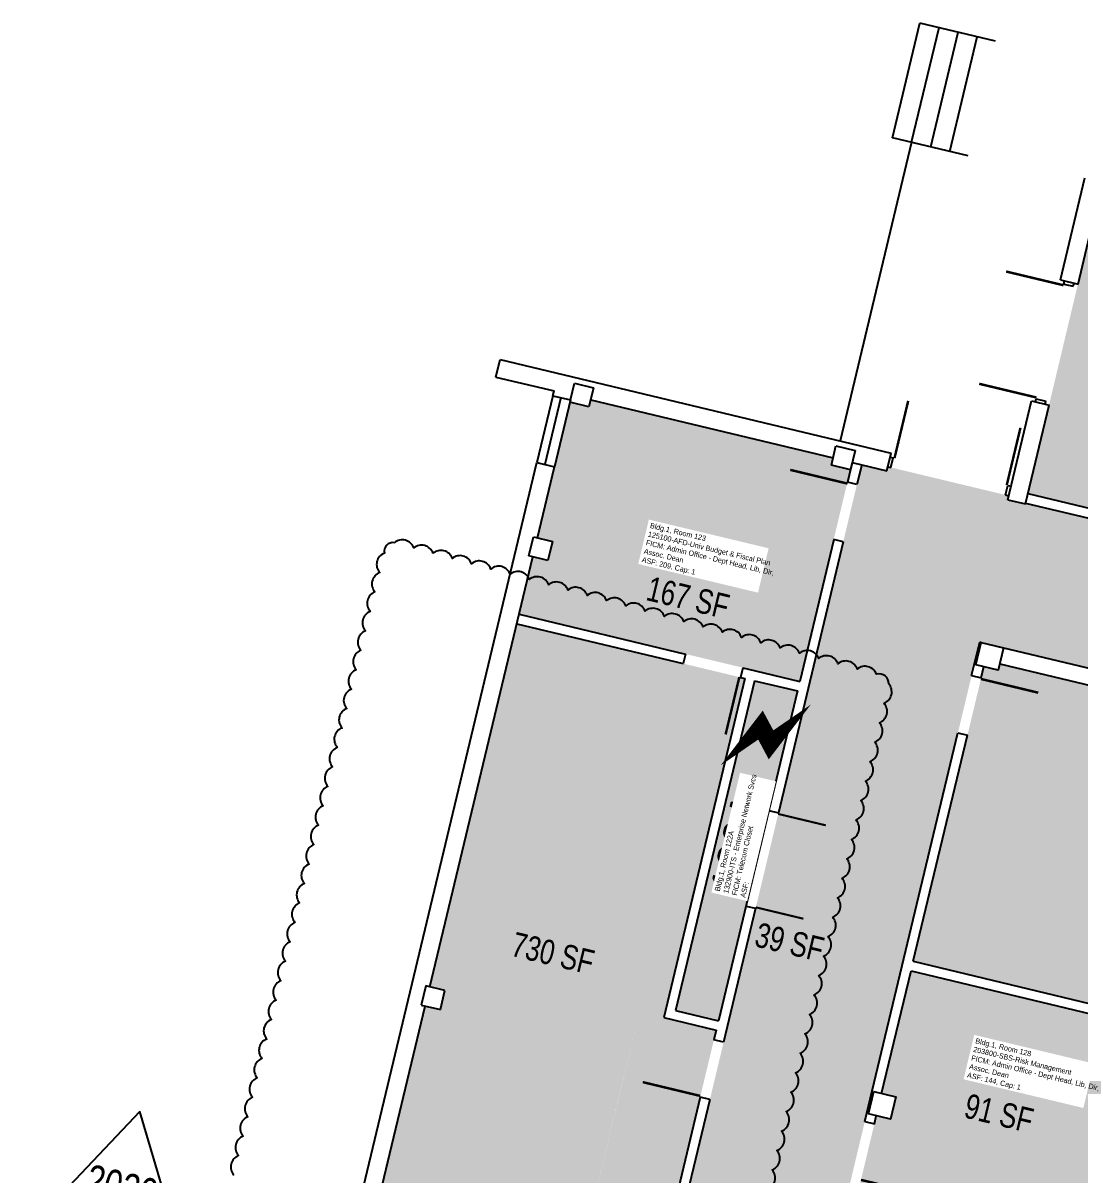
# Model space of a CAD drawing. Header units: inches. Extents: x 69220657 to 69222623, y 27675098 to 27677504.
# Drawn here: x 69220787 to 69221432, y 27676712 to 27677415 of the extents above; entities that cross this region are included whole.
import ezdxf
from ezdxf.enums import TextEntityAlignment as Align

# ---------------------------------------------------------------- set-up
doc = ezdxf.new("R2010")
doc.units = ezdxf.units.IN
doc.header["$LTSCALE"] = 100
doc.header["$MEASUREMENT"] = 0
doc.layers.get('0').update_dxf_attribs({"linetype": 'CONTINUOUS'})
for name, color, linetype in [('A-DOOR', 2, 'CONTINUOUS'), ('A-GLAZ', 1, 'CONTINUOUS'), ('A-IDEN-ICON', 4, 'CONTINUOUS'), ('A-IDEN-RNUM', 7, 'CONTINUOUS'), ('A-IDEN-SNUM', 4, 'CONTINUOUS'), ('A-IDEN-VNUM', 4, 'CONTINUOUS'), ('A-SITE', 3, 'CONTINUOUS'), ('A-WALL', 5, 'CONTINUOUS'), ('AREA-TEXT', 3, 'CONTINUOUS'), ('Rooms-Category-Color', 7, 'CONTINUOUS'), ('Rooms-College-Color', 7, 'CONTINUOUS'), ('Rooms-Department-Color', 7, 'CONTINUOUS'), ('Rooms-Division-Color', 7, 'CONTINUOUS'), ('Rooms-Information', 7, 'CONTINUOUS')]:
    doc.layers.add(name, color=color, linetype=linetype)
doc.layers.add('A-REV', color=1, linetype='CONTINUOUS', true_color=0xff0000)
doc.styles.add('Arial', font='arial.ttf')
doc.styles.add('CP_AREA', font='arial.ttf', dxfattribs={"height": 15})
doc.styles.add('CP_ROOMSNUMBER', font='arial.ttf', dxfattribs={"height": 1})
doc.styles.add('CP_ROOMVNUMBER', font='arial.ttf', dxfattribs={"width": 0.85, "height": 0.075})

# ---------------------------------------------------------------- blocks, each defined once
blk = doc.blocks.new('CPELECT')
blk.add_lwpolyline([(0.0623, 0.0629, 0, 0.03, 0), (0.0105, -0.0168, 0.03, 0.03, 0), (-0.0105, 0.0068, 0.03, 0, 0), (-0.0623, -0.0729, 0.03, 0, 0)], format="xyseb")
blk = doc.blocks.new('ProjectRev')
at = {"transparency": 16777216}
blk.add_lwpolyline([(0, 0.122), (-0.1221, -0.0895), (0.1221, -0.0895)], close=True, dxfattribs=at)
at = {"transparency": 16777216, "insert": (-0.1798, -0.1151), "char_height": 0.0625, "width": 0.24749, "attachment_point": 1, "style": 'Arial'}
blk.add_mtext('PJ#', dxfattribs=at)
at = {"transparency": 16777216, "style": 'Arial', "width": 0.75}
blk.add_attdef('YEAR', text='', height=18.75, dxfattribs=at).set_placement((0, 0), align=Align.MIDDLE_CENTER)
at = {"transparency": 16777216, "style": 'Arial'}
blk.add_attdef('PROJECT', text='', height=18.75, dxfattribs=at).set_placement((-0.0276, -0.1151), align=Align.TOP_LEFT)

msp = doc.modelspace()

# ---------------------------------------------------------------- hatches: boundary and pattern name
at = {"layer": 'Rooms-Category-Color', "true_color": 0xadadad}
for points in [[(69221450.4, 27677303.8), (69221548.63, 27677280.31), (69221506.07, 27677102.33), (69221400.54, 27677127.57), (69221440.78, 27677295.82), (69221448.07, 27677294.08)], [(69221299.06, 27677145.24), (69221314.43, 27677141.56), (69221315.02, 27677143.99), (69221388.92, 27677126.28), (69221388.34, 27677123.85), (69221399.04, 27677121.29), (69221399.15, 27677121.77), (69222500.97, 27676857.8), (69222480.24, 27676771.25), (69222349.44, 27676802.59), (69222343.85, 27676779.25), (69222246.6, 27676802.55), (69222252.19, 27676825.89), (69222100.45, 27676862.2), (69221371.02, 27677036.64), (69221278.38, 27677058.79)], [(69221278.41, 27677058.79), (69221371.04, 27677036.63), (69221182.09, 27676247.94), (69221190.44, 27676246.31), (69221182.05, 27676211.3), (69221173.79, 27676213.28), (69221115.07, 27675968.22), (69221125.28, 27675965.77), (69221118.3, 27675936.59), (69221109.06, 27675938.81), (69221106.18, 27675926.79), (69221097.17, 27675889.21), (69221109.82, 27675886.18), (69221063.45, 27675692.66), (69220957.21, 27675718.11), (69221220.26, 27676815.64), (69221262.82, 27676993.62)], [(69221242.35, 27676934.03), (69221259.85, 27677007.07), (69221233.59, 27677013.37), (69221185.36, 27676812.06), (69221211.62, 27676805.77)], [(69221163.22, 27676811.26), (69221210.22, 27676800), (69221073.92, 27676231.04), (69221026.93, 27676242.29)], [(69221732.29, 27676591.57), (69221712.72, 27676509.88), (69221755.51, 27676499.63), (69221787.38, 27676632.87), (69221454.84, 27676712.54), (69221451.81, 27676699.9), (69221445.98, 27676701.29), (69221449.01, 27676713.94), (69221308, 27676747.72), (69221295.65, 27676696.18), (69221436.66, 27676662.39), (69221437.59, 27676666.28), (69221443.42, 27676664.89), (69221442.49, 27676661)]]:
    msp.add_hatch(color=253, dxfattribs=at).paths.add_polyline_path(points)
at = {"layer": 'Rooms-Category-Color', "true_color": 0xfa9ba3}
for points in [[(69221120.77, 27677183.33), (69221132.44, 27677180.54), (69221133.49, 27677184.91), (69221281.56, 27677149.5), (69221280.5, 27677145.06), (69221292.17, 27677142.27), (69221261.25, 27677012.98), (69221229.16, 27677020.66), (69221089.85, 27677053.97), (69221098.21, 27677088.99), (69221107.45, 27677086.78), (69221110.24, 27677098.45), (69221101, 27677100.66)], [(69221153.36, 27676770.37), (69221163.22, 27676811.26), (69221178.22, 27676807.66), (69221227.76, 27677014.76), (69221088.45, 27677048.14), (69221035.41, 27676826.39), (69221044.65, 27676824.18), (69221041.86, 27676812.51), (69221032.62, 27676814.72), (69220971.27, 27676561.03), (69220969.17, 27676552.28), (69220978.41, 27676550.07), (69220975.62, 27676538.4), (69220966.38, 27676540.61), (69220903.9, 27676277.87), (69220913.14, 27676275.66), (69220911.74, 27676269.82), (69221026.93, 27676242.29)], [(69221383.38, 27677023.75), (69221644.01, 27676961.31), (69221599.97, 27676777.51), (69221330.6, 27676842.05), (69221373.7, 27677021.96), (69221382.45, 27677019.86)], [(69221470.21, 27676802.43), (69221329.2, 27676836.22), (69221311.26, 27676761.33), (69221320.01, 27676759.24), (69221316.75, 27676745.62), (69221449.01, 27676713.94)]]:
    msp.add_hatch(color=241, dxfattribs=at).paths.add_polyline_path(points)
at = {"layer": 'Rooms-College-Color', "true_color": 0x80bc67}
for points in [[(69221450.4, 27677303.8), (69221548.63, 27677280.31), (69221506.07, 27677102.33), (69221400.54, 27677127.57), (69221440.78, 27677295.82), (69221448.07, 27677294.08)], [(69221120.77, 27677183.33), (69221132.44, 27677180.54), (69221133.49, 27677184.91), (69221281.56, 27677149.5), (69221280.5, 27677145.06), (69221292.17, 27677142.27), (69221261.25, 27677012.98), (69221229.16, 27677020.66), (69221089.85, 27677053.97), (69221098.21, 27677088.99), (69221107.45, 27677086.78), (69221110.24, 27677098.45), (69221101, 27677100.66)], [(69221153.36, 27676770.37), (69221163.22, 27676811.26), (69221178.22, 27676807.66), (69221227.76, 27677014.76), (69221088.45, 27677048.14), (69221035.41, 27676826.39), (69221044.65, 27676824.18), (69221041.86, 27676812.51), (69221032.62, 27676814.72), (69220971.27, 27676561.03), (69220969.17, 27676552.28), (69220978.41, 27676550.07), (69220975.62, 27676538.4), (69220966.38, 27676540.61), (69220903.9, 27676277.87), (69220913.14, 27676275.66), (69220911.74, 27676269.82), (69221026.93, 27676242.29)], [(69221383.38, 27677023.75), (69221644.01, 27676961.31), (69221599.97, 27676777.51), (69221330.6, 27676842.05), (69221373.7, 27677021.96), (69221382.45, 27677019.86)], [(69221470.21, 27676802.43), (69221329.2, 27676836.22), (69221311.26, 27676761.33), (69221320.01, 27676759.24), (69221316.75, 27676745.62), (69221449.01, 27676713.94)]]:
    msp.add_hatch(color=83, dxfattribs=at).paths.add_polyline_path(points)
at = {"layer": 'Rooms-College-Color', "true_color": 0xadadad}
for points in [[(69221299.06, 27677145.24), (69221314.43, 27677141.56), (69221315.02, 27677143.99), (69221388.92, 27677126.28), (69221388.34, 27677123.85), (69221399.04, 27677121.29), (69221399.15, 27677121.77), (69222500.97, 27676857.8), (69222480.24, 27676771.25), (69222349.44, 27676802.59), (69222343.85, 27676779.25), (69222246.6, 27676802.55), (69222252.19, 27676825.89), (69222100.45, 27676862.2), (69221371.02, 27677036.64), (69221278.38, 27677058.79)], [(69221278.41, 27677058.79), (69221371.04, 27677036.63), (69221182.09, 27676247.94), (69221190.44, 27676246.31), (69221182.05, 27676211.3), (69221173.79, 27676213.28), (69221115.07, 27675968.22), (69221125.28, 27675965.77), (69221118.3, 27675936.59), (69221109.06, 27675938.81), (69221106.18, 27675926.79), (69221097.17, 27675889.21), (69221109.82, 27675886.18), (69221063.45, 27675692.66), (69220957.21, 27675718.11), (69221220.26, 27676815.64), (69221262.82, 27676993.62)], [(69221242.35, 27676934.03), (69221259.85, 27677007.07), (69221233.59, 27677013.37), (69221185.36, 27676812.06), (69221211.62, 27676805.77)], [(69221163.22, 27676811.26), (69221210.22, 27676800), (69221073.92, 27676231.04), (69221026.93, 27676242.29)], [(69221732.29, 27676591.57), (69221712.72, 27676509.88), (69221755.51, 27676499.63), (69221787.38, 27676632.87), (69221454.84, 27676712.54), (69221451.81, 27676699.9), (69221445.98, 27676701.29), (69221449.01, 27676713.94), (69221308, 27676747.72), (69221295.65, 27676696.18), (69221436.66, 27676662.39), (69221437.59, 27676666.28), (69221443.42, 27676664.89), (69221442.49, 27676661)]]:
    msp.add_hatch(color=253, dxfattribs=at).paths.add_polyline_path(points)
at = {"layer": 'Rooms-Department-Color', "true_color": 0xacacac}
for points in [[(69221450.4, 27677303.8), (69221548.63, 27677280.31), (69221506.07, 27677102.33), (69221400.54, 27677127.57), (69221440.78, 27677295.82), (69221448.07, 27677294.08)], [(69221299.06, 27677145.24), (69221314.43, 27677141.56), (69221315.02, 27677143.99), (69221388.92, 27677126.28), (69221388.34, 27677123.85), (69221399.04, 27677121.29), (69221399.15, 27677121.77), (69222500.97, 27676857.8), (69222480.24, 27676771.25), (69222349.44, 27676802.59), (69222343.85, 27676779.25), (69222246.6, 27676802.55), (69222252.19, 27676825.89), (69222100.45, 27676862.2), (69221371.02, 27677036.64), (69221278.38, 27677058.79)], [(69221278.41, 27677058.79), (69221371.04, 27677036.63), (69221182.09, 27676247.94), (69221190.44, 27676246.31), (69221182.05, 27676211.3), (69221173.79, 27676213.28), (69221115.07, 27675968.22), (69221125.28, 27675965.77), (69221118.3, 27675936.59), (69221109.06, 27675938.81), (69221106.18, 27675926.79), (69221097.17, 27675889.21), (69221109.82, 27675886.18), (69221063.45, 27675692.66), (69220957.21, 27675718.11), (69221220.26, 27676815.64), (69221262.82, 27676993.62)], [(69221242.35, 27676934.03), (69221259.85, 27677007.07), (69221233.59, 27677013.37), (69221185.36, 27676812.06), (69221211.62, 27676805.77)], [(69221163.22, 27676811.26), (69221210.22, 27676800), (69221073.92, 27676231.04), (69221026.93, 27676242.29)], [(69221732.29, 27676591.57), (69221712.72, 27676509.88), (69221755.51, 27676499.63), (69221787.38, 27676632.87), (69221454.84, 27676712.54), (69221451.81, 27676699.9), (69221445.98, 27676701.29), (69221449.01, 27676713.94), (69221308, 27676747.72), (69221295.65, 27676696.18), (69221436.66, 27676662.39), (69221437.59, 27676666.28), (69221443.42, 27676664.89), (69221442.49, 27676661)]]:
    msp.add_hatch(color=253, dxfattribs=at).paths.add_polyline_path(points)
at = {"layer": 'Rooms-Department-Color', "true_color": 0x80bc67}
for points in [[(69221120.77, 27677183.33), (69221132.44, 27677180.54), (69221133.49, 27677184.91), (69221281.56, 27677149.5), (69221280.5, 27677145.06), (69221292.17, 27677142.27), (69221261.25, 27677012.98), (69221229.16, 27677020.66), (69221089.85, 27677053.97), (69221098.21, 27677088.99), (69221107.45, 27677086.78), (69221110.24, 27677098.45), (69221101, 27677100.66)], [(69221153.36, 27676770.37), (69221163.22, 27676811.26), (69221178.22, 27676807.66), (69221227.76, 27677014.76), (69221088.45, 27677048.14), (69221035.41, 27676826.39), (69221044.65, 27676824.18), (69221041.86, 27676812.51), (69221032.62, 27676814.72), (69220971.27, 27676561.03), (69220969.17, 27676552.28), (69220978.41, 27676550.07), (69220975.62, 27676538.4), (69220966.38, 27676540.61), (69220903.9, 27676277.87), (69220913.14, 27676275.66), (69220911.74, 27676269.82), (69221026.93, 27676242.29)], [(69221383.38, 27677023.75), (69221644.01, 27676961.31), (69221599.97, 27676777.51), (69221330.6, 27676842.05), (69221373.7, 27677021.96), (69221382.45, 27677019.86)], [(69221470.21, 27676802.43), (69221329.2, 27676836.22), (69221311.26, 27676761.33), (69221320.01, 27676759.24), (69221316.75, 27676745.62), (69221449.01, 27676713.94)]]:
    msp.add_hatch(color=83, dxfattribs=at).paths.add_polyline_path(points)
at = {"layer": 'Rooms-Division-Color', "true_color": 0xadadad}
for points in [[(69221450.4, 27677303.8), (69221548.63, 27677280.31), (69221506.07, 27677102.33), (69221400.54, 27677127.57), (69221440.78, 27677295.82), (69221448.07, 27677294.08)], [(69221299.06, 27677145.24), (69221314.43, 27677141.56), (69221315.02, 27677143.99), (69221388.92, 27677126.28), (69221388.34, 27677123.85), (69221399.04, 27677121.29), (69221399.15, 27677121.77), (69222500.97, 27676857.8), (69222480.24, 27676771.25), (69222349.44, 27676802.59), (69222343.85, 27676779.25), (69222246.6, 27676802.55), (69222252.19, 27676825.89), (69222100.45, 27676862.2), (69221371.02, 27677036.64), (69221278.38, 27677058.79)], [(69221278.41, 27677058.79), (69221371.04, 27677036.63), (69221182.09, 27676247.94), (69221190.44, 27676246.31), (69221182.05, 27676211.3), (69221173.79, 27676213.28), (69221115.07, 27675968.22), (69221125.28, 27675965.77), (69221118.3, 27675936.59), (69221109.06, 27675938.81), (69221106.18, 27675926.79), (69221097.17, 27675889.21), (69221109.82, 27675886.18), (69221063.45, 27675692.66), (69220957.21, 27675718.11), (69221220.26, 27676815.64), (69221262.82, 27676993.62)], [(69221242.35, 27676934.03), (69221259.85, 27677007.07), (69221233.59, 27677013.37), (69221185.36, 27676812.06), (69221211.62, 27676805.77)], [(69221163.22, 27676811.26), (69221210.22, 27676800), (69221073.92, 27676231.04), (69221026.93, 27676242.29)], [(69221732.29, 27676591.57), (69221712.72, 27676509.88), (69221755.51, 27676499.63), (69221787.38, 27676632.87), (69221454.84, 27676712.54), (69221451.81, 27676699.9), (69221445.98, 27676701.29), (69221449.01, 27676713.94), (69221308, 27676747.72), (69221295.65, 27676696.18), (69221436.66, 27676662.39), (69221437.59, 27676666.28), (69221443.42, 27676664.89), (69221442.49, 27676661)]]:
    msp.add_hatch(color=253, dxfattribs=at).paths.add_polyline_path(points)
at = {"layer": 'Rooms-Division-Color', "true_color": 0x80bc67}
for points in [[(69221120.77, 27677183.33), (69221132.44, 27677180.54), (69221133.49, 27677184.91), (69221281.56, 27677149.5), (69221280.5, 27677145.06), (69221292.17, 27677142.27), (69221261.25, 27677012.98), (69221229.16, 27677020.66), (69221089.85, 27677053.97), (69221098.21, 27677088.99), (69221107.45, 27677086.78), (69221110.24, 27677098.45), (69221101, 27677100.66)], [(69221153.36, 27676770.37), (69221163.22, 27676811.26), (69221178.22, 27676807.66), (69221227.76, 27677014.76), (69221088.45, 27677048.14), (69221035.41, 27676826.39), (69221044.65, 27676824.18), (69221041.86, 27676812.51), (69221032.62, 27676814.72), (69220971.27, 27676561.03), (69220969.17, 27676552.28), (69220978.41, 27676550.07), (69220975.62, 27676538.4), (69220966.38, 27676540.61), (69220903.9, 27676277.87), (69220913.14, 27676275.66), (69220911.74, 27676269.82), (69221026.93, 27676242.29)], [(69221383.38, 27677023.75), (69221644.01, 27676961.31), (69221599.97, 27676777.51), (69221330.6, 27676842.05), (69221373.7, 27677021.96), (69221382.45, 27677019.86)], [(69221470.21, 27676802.43), (69221329.2, 27676836.22), (69221311.26, 27676761.33), (69221320.01, 27676759.24), (69221316.75, 27676745.62), (69221449.01, 27676713.94)]]:
    msp.add_hatch(color=83, dxfattribs=at).paths.add_polyline_path(points)

# ---------------------------------------------------------------- linework, layer by layer
msp.add_lwpolyline([(69221203.35, 27676758.39), (69221203.35, 27676758.39)])
at = {"layer": 'A-DOOR'}
for points in [[(69221422.28, 27677254.8, 1.5, 1.5, 0), (69221387.27, 27677263.18, 0, 0, 0), (69221387.1, 27677262.45, 0, 0, 0.414214), (69221415.53, 27677220.17, 0, 0, 0.414214)], [(69221405.86, 27677186.24, 1.5, 1.5, 0), (69221370.85, 27677194.62, 0, 0, 0), (69221371.02, 27677195.35, 0, 0, -0.414214), (69221415.53, 27677220.17, 0, 0, -0.414214)], [(69221319.09, 27677149.18, 1.5, 1.5, 0), (69221327.47, 27677184.19, 0, 0, 0), (69221328.2, 27677184.02, 0, 0, -0.414214), (69221353.02, 27677139.51, 0, 0, -0.414214)], [(69221387.65, 27677132.76, 1.5, 1.5, 0), (69221396.03, 27677167.77, 0, 0, 0), (69221395.31, 27677167.94, 0, 0, 0.414214), (69221353.02, 27677139.51, 0, 0, 0.414214)], [(69221290.44, 27677133.68, 1.5, 1.5, 0), (69221255.43, 27677142.07, 0, 0, 0), (69221255.25, 27677141.34, 0, 0, 0.414214), (69221283.68, 27677099.05, 0, 0, 0.414214)], [(69221224.35, 27677015.58, 1.5, 1.5, 0), (69221215.96, 27676980.57, 0, 0, 0), (69221215.23, 27676980.74, 0, 0, -0.414214), (69221190.42, 27677025.25, 0, 0, -0.414214)], [(69221371.89, 27677014.42, 1.5, 1.5, 0), (69221406.9, 27677006.03, 0, 0, 0), (69221406.73, 27677005.31, 0, 0, -0.414214), (69221362.22, 27676980.49, 0, 0, -0.414214)], [(69221248.04, 27676932.02, 1.25, 1.25, 0), (69221277.15, 27676925.05, 0, 0, 0), (69221277.3, 27676925.65, 0, 0, -0.414214), (69221241.2, 27676903.51, 0, 0, -0.414214)], [(69221234.37, 27676875, 1.25, 1.25, 0), (69221263.49, 27676868.02, 0, 0, 0), (69221263.35, 27676867.42, 0, 0, 0.414214), (69221241.2, 27676903.51, 0, 0, 0.414214)], [(69221200.37, 27676759.88, 1.5, 1.5, 0), (69221165.36, 27676768.27, 0, 0, 0), (69221165.53, 27676769, 0, 0, -0.414214), (69221210.04, 27676793.81, 0, 0, -0.414214)], [(69221298.62, 27676708.58, 1.5, 1.5, 0), (69221333.63, 27676700.19, 0, 0, 0), (69221333.8, 27676700.92, 0, 0, 0.414214), (69221305.37, 27676743.21, 0, 0, 0.414214)]]:
    msp.add_lwpolyline(points, format="xyseb", dxfattribs=at)
at = {"layer": 'A-GLAZ'}
for p, q in [((69221110.49, 27677187.34), (69221100.7, 27677146.49)), ((69221115.35, 27677186.17), (69221105.56, 27677145.33)), ((69221121.18, 27677184.77), (69221111.4, 27677143.93))]:
    msp.add_line(p, q, dxfattribs=at)
at = {"layer": 'A-REV', "elevation": 370}
msp.add_lwpolyline([(69221241.51, 27676702.76, 0.520567), (69221244.36, 27676714.64, 0.520567), (69221247.21, 27676726.51, 0.520567), (69221250.05, 27676738.38, 0.520567), (69221252.9, 27676750.25, 0.520567), (69221255.75, 27676762.13, 0.520567), (69221258.6, 27676774, 0.520567), (69221261.45, 27676785.87, 0.520567), (69221264.3, 27676797.74, 0.520567), (69221267.14, 27676809.62, 0.520567), (69221269.99, 27676821.49, 0.520567), (69221272.84, 27676833.36, 0.520567), (69221275.69, 27676845.23, 0.520567), (69221278.54, 27676857.11, 0.520567), (69221281.38, 27676868.98, 0.520567), (69221284.23, 27676880.85, 0.520567), (69221287.08, 27676892.73, 0.520567), (69221289.93, 27676904.6, 0.520567), (69221292.78, 27676916.47, 0.520567), (69221295.63, 27676928.34, 0.520567), (69221298.47, 27676940.22, 0.520567), (69221301.32, 27676952.09, 0.520567), (69221304.17, 27676963.96, 0.520567), (69221307.02, 27676975.83, 0.520567), (69221309.87, 27676987.71, 0.520567), (69221312.72, 27676999.58, 0.520567), (69221315.56, 27677011.45, 0.520567), (69221308.14, 27677017.25, 0.520567), (69221296.36, 27677020.46, 0.520567), (69221284.58, 27677023.68, 0.520567), (69221272.81, 27677026.89, 0.520567), (69221261.03, 27677030.11, 0.520567), (69221249.25, 27677033.32, 0.520567), (69221237.47, 27677036.54, 0.520567), (69221225.69, 27677039.75, 0.520567), (69221213.91, 27677042.97, 0.520567), (69221202.13, 27677046.18, 0.520567), (69221190.36, 27677049.4, 0.520567), (69221178.58, 27677052.61, 0.520567), (69221166.8, 27677055.83, 0.520567), (69221155.02, 27677059.04, 0.520567), (69221143.24, 27677062.26, 0.520567), (69221131.46, 27677065.47, 0.520567), (69221119.68, 27677068.69, 0.520567), (69221107.9, 27677071.9, 0.520567), (69221096.13, 27677075.12, 0.520567), (69221084.35, 27677078.33, 0.520567), (69221072.57, 27677081.55, 0.520567), (69221060.79, 27677084.76, 0.520567), (69221049.01, 27677087.98, 0.520567), (69221037.23, 27677091.19, 0.520567), (69221025.45, 27677094.41, 0.520567), (69221013.68, 27677097.62, 0.520567), (69221007.55, 27677091.26, 0.520567), (69221004.68, 27677079.39, 0.520567), (69221001.8, 27677067.52, 0.520567), (69220998.93, 27677055.66, 0.520567), (69220996.05, 27677043.79, 0.520567), (69220993.18, 27677031.93, 0.520567), (69220990.3, 27677020.06, 0.520567), (69220987.43, 27677008.19, 0.520567), (69220984.55, 27676996.33, 0.520567), (69220981.68, 27676984.46, 0.520567), (69220978.8, 27676972.59, 0.520567), (69220975.93, 27676960.73, 0.520567), (69220973.05, 27676948.86, 0.520567), (69220970.18, 27676937, 0.520567), (69220967.3, 27676925.13, 0.520567), (69220964.43, 27676913.26, 0.520567), (69220961.55, 27676901.4, 0.520567), (69220958.68, 27676889.53, 0.520567), (69220955.8, 27676877.66, 0.520567), (69220952.93, 27676865.8, 0.520567), (69220950.05, 27676853.93, 0.520567), (69220947.18, 27676842.07, 0.520567), (69220944.3, 27676830.2, 0.520567), (69220941.43, 27676818.33, 0.520567), (69220938.55, 27676806.47, 0.520567), (69220935.68, 27676794.6, 0.520567), (69220932.8, 27676782.73, 0.520567), (69220929.93, 27676770.87, 0.520567), (69220927.05, 27676759, 0.520567), (69220924.18, 27676747.14, 0.520567), (69220921.3, 27676735.27, 0.520567), (69220918.43, 27676723.4, 0.520567), (69220915.55, 27676711.54, 0.520567)], format="xyb", dxfattribs=at)
at = {"layer": 'A-SITE'}
for p, q in [((69221317.89, 27677344.86), (69221334.67, 27677414.88)), ((69221329.56, 27677342.06), (69221346.34, 27677412.08)), ((69221380.86, 27677403.81), (69221334.67, 27677414.88)), ((69221341.23, 27677339.27), (69221358.01, 27677409.29)), ((69221352.9, 27677336.47), (69221369.68, 27677406.49)), ((69221329.55, 27677342.05), (69221285.87, 27677159.71)), ((69221364.09, 27677333.79), (69221317.89, 27677344.86))]:
    msp.add_line(p, q, dxfattribs=at)
at = {"layer": 'A-WALL'}
for p, q in [((69221420.49, 27677258.05), (69221435.4, 27677320.29)), ((69221431.19, 27677255.49), (69221440.86, 27677295.85)), ((69221420.49, 27677258.05), (69221431.19, 27677255.49)), ((69221422.46, 27677255.53), (69221422.92, 27677257.47)), ((69221422.46, 27677255.53), (69221428.29, 27677254.13)), ((69221428.29, 27677254.13), (69221428.76, 27677256.07)), ((69221075.69, 27677198.76), (69221078.25, 27677209.45)), ((69221078.25, 27677209.45), (69221317, 27677152.26)), ((69221075.69, 27677198.76), (69221111.18, 27677190.25)), ((69221121.18, 27677184.77), (69221123.63, 27677194.98)), ((69221123.63, 27677194.98), (69221135.3, 27677192.19)), ((69221135.3, 27677192.19), (69221132.5, 27677180.52)), ((69221110.49, 27677187.34), (69221111.18, 27677190.25)), ((69221110.49, 27677187.34), (69221121.18, 27677184.77)), ((69221121.18, 27677184.77), (69221120.83, 27677183.31)), ((69221133.55, 27677184.89), (69221281.61, 27677149.42)), ((69221388.34, 27677123.85), (69221402.79, 27677184.15)), ((69221402.79, 27677184.15), (69221413.48, 27677181.58)), ((69221405.22, 27677183.56), (69221405.68, 27677185.51)), ((69221405.68, 27677185.51), (69221411.52, 27677184.11)), ((69221132.5, 27677180.52), (69221120.83, 27677183.31)), ((69221399.04, 27677121.29), (69221413.48, 27677181.58)), ((69221411.05, 27677182.16), (69221411.52, 27677184.11)), ((69221280.55, 27677144.98), (69221283.34, 27677156.65)), ((69221283.34, 27677156.65), (69221295.01, 27677153.85)), ((69221295.01, 27677153.85), (69221292.22, 27677142.18)), ((69221314.43, 27677141.56), (69221317, 27677152.26)), ((69221316.41, 27677149.82), (69221318.36, 27677149.36)), ((69221316.96, 27677143.52), (69221318.36, 27677149.36)), ((69220826.12, 27676000.42), (69221100.7, 27677146.49)), ((69221100.7, 27677146.49), (69221111.4, 27677143.93)), ((69221101.03, 27677100.65), (69221111.4, 27677143.93)), ((69221292.22, 27677142.18), (69221280.55, 27677144.98)), ((69221293.28, 27677146.63), (69221290.37, 27677134.47)), ((69221293.28, 27677146.63), (69221314.43, 27677141.56)), ((69221299.12, 27677145.23), (69221296.2, 27677133.07)), ((69221315.01, 27677143.99), (69221316.96, 27677143.52)), ((69221296.2, 27677133.07), (69221290.37, 27677134.47)), ((69221386.98, 27677126.75), (69221388.38, 27677132.58)), ((69221388.38, 27677132.58), (69221390.32, 27677132.12)), ((69221386.98, 27677126.75), (69221388.92, 27677126.28)), ((69221388.34, 27677123.85), (69221399.04, 27677121.29)), ((69221399.15, 27677121.77), (69221692.36, 27677051.53)), ((69221400.55, 27677127.61), (69221506.07, 27677102.33)), ((69221095.8, 27677089.57), (69221098.6, 27677101.24)), ((69221098.6, 27677101.24), (69221110.27, 27677098.44)), ((69221110.27, 27677098.44), (69221107.47, 27677086.77)), ((69221287.82, 27677098.06), (69221248.18, 27676932.63)), ((69221281.98, 27677099.46), (69221261.24, 27677012.91)), ((69221287.82, 27677098.06), (69221281.98, 27677099.46)), ((69221035.33, 27676826.41), (69221098.23, 27677088.98)), ((69221107.47, 27677086.77), (69221095.8, 27677089.57)), ((69221089.85, 27677053.97), (69221191.47, 27677029.63)), ((69221088.45, 27677048.14), (69221190.07, 27677023.79)), ((69221366.23, 27677016.55), (69221371.13, 27677036.97)), ((69221368.84, 27677023.12), (69221372.1, 27677036.74)), ((69221368.84, 27677023.12), (69221372.1, 27677036.74)), ((69221372.1, 27677036.74), (69221371.13, 27677036.97)), ((69221372.1, 27677036.74), (69221385.71, 27677033.48)), ((69221372.1, 27677036.74), (69221665.79, 27676966.38)), ((69221372.1, 27677036.74), (69221385.71, 27677033.48)), ((69221191.47, 27677029.63), (69221190.07, 27677023.79)), ((69221385.71, 27677033.48), (69221382.45, 27677019.86)), ((69221385.71, 27677033.48), (69221382.45, 27677019.86)), ((69221382.45, 27677019.86), (69221368.84, 27677023.12)), ((69221382.45, 27677019.86), (69221368.84, 27677023.12)), ((69221383.38, 27677023.75), (69221644.01, 27676961.31)), ((69221226.48, 27677021.24), (69221225.08, 27677015.4)), ((69221225.08, 27677015.4), (69221227.76, 27677014.76)), ((69221226.48, 27677021.24), (69221229.15, 27677020.6)), ((69221229.15, 27677020.6), (69221261.24, 27677012.91)), ((69221366.23, 27677016.55), (69221372.07, 27677015.15)), ((69221372.07, 27677015.15), (69221373.7, 27677021.96)), ((69221227.76, 27677014.76), (69221178.13, 27676807.63)), ((69221233.59, 27677013.37), (69221185.36, 27676812.06)), ((69221233.59, 27677013.37), (69221259.85, 27677007.07)), ((69221259.85, 27677007.07), (69221242.35, 27676934.03)), ((69221301, 27676744.25), (69221357.84, 27676981.54)), ((69221357.84, 27676981.54), (69221363.68, 27676980.14)), ((69221330.6, 27676842.05), (69221363.68, 27676980.14)), ((69221242.35, 27676934.03), (69221211.62, 27676805.77)), ((69221242.35, 27676934.03), (69221248.18, 27676932.63)), ((69221228.39, 27676875.79), (69221234.23, 27676874.39)), ((69221234.23, 27676874.39), (69221214.66, 27676792.7)), ((69221330.6, 27676842.05), (69221599.97, 27676777.51)), ((69221311.26, 27676761.33), (69221329.2, 27676836.22)), ((69221329.2, 27676836.22), (69221470.21, 27676802.43)), ((69221032.9, 27676827), (69221030.1, 27676815.33)), ((69221044.57, 27676824.2), (69221032.9, 27676827)), ((69221041.77, 27676812.53), (69221044.57, 27676824.2)), ((69220969.62, 27676552.17), (69221032.53, 27676814.74)), ((69221030.1, 27676815.33), (69221041.77, 27676812.53)), ((69221185.36, 27676812.06), (69221211.62, 27676805.77)), ((69221178.13, 27676807.63), (69221210.22, 27676799.94)), ((69221210.22, 27676799.94), (69221208.82, 27676794.1)), ((69221214.66, 27676792.7), (69221208.82, 27676794.1)), ((69221303.13, 27676748.88), (69221306.4, 27676762.5)), ((69221306.4, 27676762.5), (69221320.01, 27676759.24)), ((69221200.44, 27676759.09), (69221118.66, 27676417.75)), ((69221206.27, 27676757.69), (69221124.49, 27676416.35)), ((69221206.27, 27676757.69), (69221200.44, 27676759.09)), ((69221320.01, 27676759.24), (69221316.75, 27676745.62)), ((69221316.75, 27676745.62), (69221303.13, 27676748.88)), ((69221301, 27676744.25), (69221306.83, 27676742.86)), ((69221306.83, 27676742.86), (69221308, 27676747.72))]:
    msp.add_line(p, q, dxfattribs=at)
for points in [[(69221368.84, 27677023.12), (69221372.1, 27677036.74), (69221385.71, 27677033.48), (69221382.45, 27677019.86), (69221368.84, 27677023.12)], [(69221303.13, 27676748.88), (69221306.4, 27676762.5), (69221320.01, 27676759.24), (69221316.75, 27676745.62), (69221303.13, 27676748.88)]]:
    msp.add_lwpolyline(points, dxfattribs=at)

# ---------------------------------------------------------------- block references
at = {"layer": 'A-IDEN-ICON', "xscale": 360, "yscale": 360, "zscale": 360, "rotation": 346.5270024736994}
msp.add_blockref('CPELECT', (69221240.9, 27676981.97), dxfattribs=at)
at = {"layer": 'A-REV'}
ref = msp.add_blockref('ProjectRev', (69220849.7, 27676714.71, 370), dxfattribs=dict(at, xscale=300, yscale=300, zscale=300, rotation=346.5276805397287))
ref.add_attrib('YEAR', '2020', dxfattribs={"layer": '0', "transparency": 16777216, "height": 18.75, "rotation": 346.52768, "style": 'Arial', "width": 0.75}).set_placement((69220847.19, 27676704.23, 370), align=Align.MIDDLE_CENTER)
ref.add_attrib('PROJECT', '6108', dxfattribs={"layer": '0', "transparency": 16777216, "height": 18.75, "rotation": 346.52768, "style": 'Arial'}).set_placement((69220833.61, 27676683.07, 370), align=Align.TOP_LEFT)

# ---------------------------------------------------------------- texts
at = {"layer": 'A-IDEN-RNUM', "style": 'CP_ROOMSNUMBER', "width": 0.85}
for s, p in [('0123-00', (69221202.81, 27677098.38)), ('0122-A0', (69221227.12, 27676927.19)), ('0128-00', (69221401.52, 27676783.77))]:
    msp.add_text(s, height=1, rotation=346.527, dxfattribs=at).set_placement(p, align=Align.MIDDLE)
at = {"layer": 'A-IDEN-SNUM', "style": 'CP_ROOMSNUMBER', "width": 0.85}
for s, p in [('0010012300', (69221202.81, 27677098.38)), ('00100122A0', (69221227.12, 27676927.19)), ('0010012800', (69221401.52, 27676783.77))]:
    msp.add_text(s, height=1, rotation=346.527, dxfattribs=at).set_placement(p, align=Align.MIDDLE)
at = {"layer": 'A-IDEN-VNUM', "style": 'CP_ROOMVNUMBER', "width": 0.85}
for s, rotation, p in [('123', 346.527, (69221188.57, 27677090.48)), ('122A', 76.527, (69221224.29, 27676913.7)), ('128', 346.527, (69221387.28, 27676775.86))]:
    msp.add_text(s, height=22.5, rotation=rotation, dxfattribs=at).set_placement(p, align=Align.MIDDLE)
at = {"layer": 'AREA-TEXT', "style": 'CP_AREA', "width": 0.75}
for s, p in [('167 SF', (69221193.02, 27677064.13)), ('39 SF', (69221255.03, 27676853.79)), ('730 SF', (69221110.5, 27676846.96)), ('91 SF', (69221382.93, 27676749.3))]:
    msp.add_text(s, height=15, rotation=346.527, dxfattribs=at).set_placement(p, align=Align.MIDDLE_CENTER)

# ---------------------------------------------------------------- next in the draw order: texts
at = {"layer": 'Rooms-Information', "width": 72, "attachment_point": 7, "style": 'CP_ROOMVNUMBER', "bg_fill": 3, "box_fill_scale": 1.5, "bg_fill_color": 256, "bg_fill_true_color": 13158600, "bg_fill_transparency": 0}
for s, insert, char_height, rotation in [('Bldg.1, Room 123^M^J125100-AFD-Univ Budget & Fiscal Plan^M^JFICM: Admin Office - Dept Head, Lib, Dir, Assoc. Dean^M^JASF: 209, Cap: 1', (69221164.31, 27677084.88), 3.21429, 346.527), ('Bldg.1, Room 122A^M^J132900-ITS - Enterprise Network Svcs^M^JFICM: Telecom Closet^M^JASF: ', (69221228, 27676880.71), 3.2143, 76.527), ('Bldg.1, Room 128^M^J203800-SBS-Risk Management^M^JFICM: Admin Office - Dept Head, Lib, Dir, Assoc. Dean^M^JASF: 144, Cap: 1', (69221363.02, 27676770.26), 3.21429, 346.527)]:
    msp.add_mtext(s, dxfattribs=dict(at, insert=insert, char_height=char_height, rotation=rotation))

doc.saveas('drawing.dxf')
